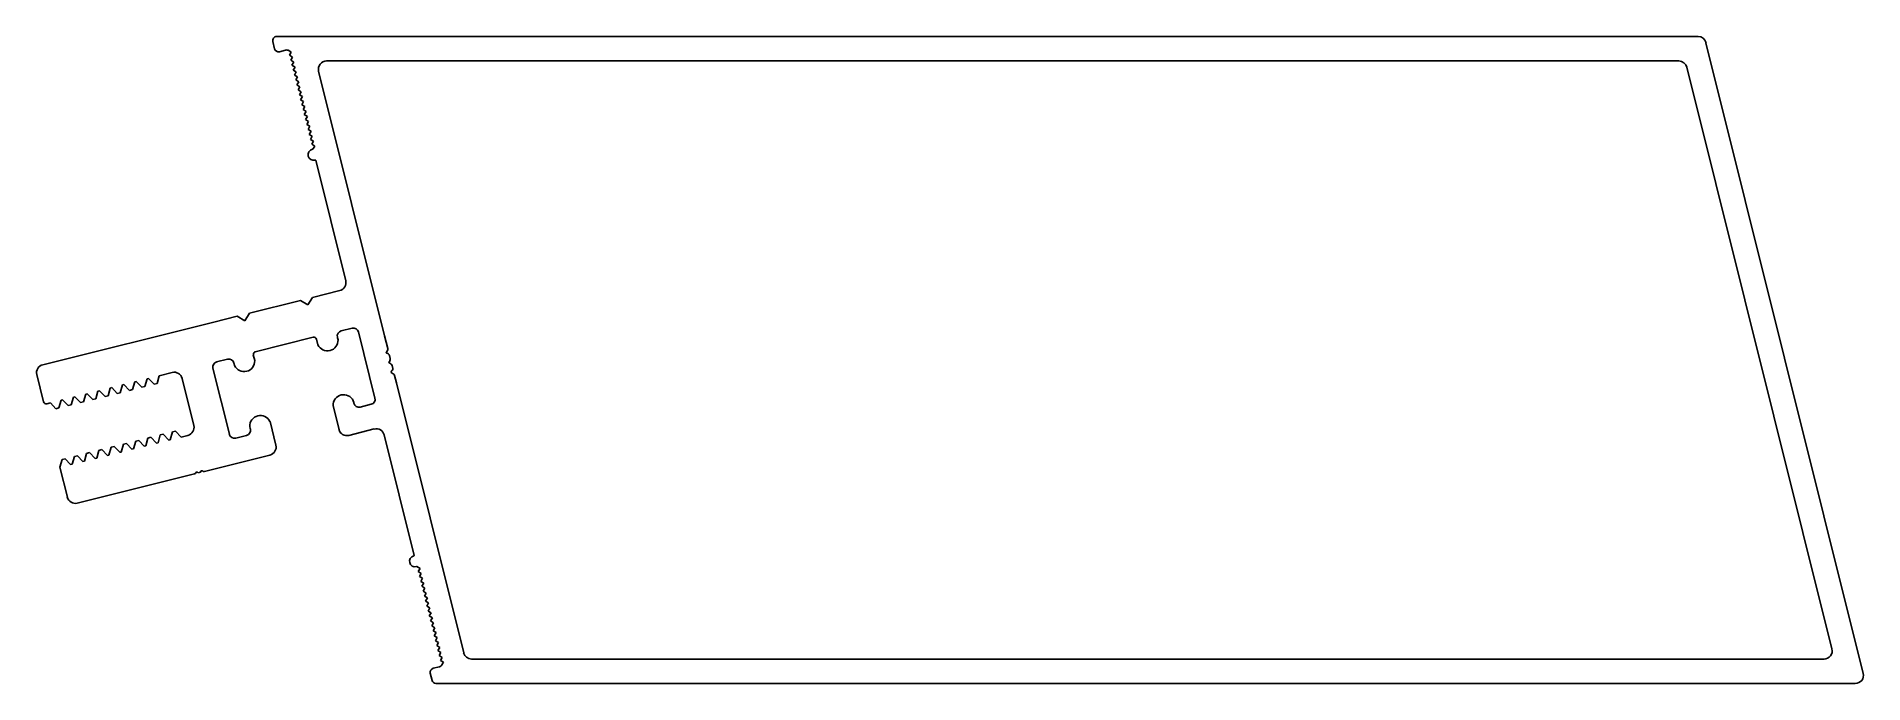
# Model space of a CAD drawing. Extents: x -97 to 82, y 3 to 66.
import ezdxf

# ---------------------------------------------------------------- set-up
doc = ezdxf.new("R2010")
doc.units = 0
doc.layers.get('0').update_dxf_attribs({"linetype": 'CONTINUOUS'})
doc.layers.add('1', color=7, linetype='CONTINUOUS')

msp = doc.modelspace()

# ---------------------------------------------------------------- linework, layer by layer
at = {"color": 7}
for p, q in [((-74.17, 65.51), (-74, 64.82)), ((65.73, 66.01), (-73.78, 66.01)), ((-73.51, 64.52), (-72.91, 64.68)), ((-72.61, 64.63), (-72.35, 64.47)), ((81.94, 3.5), (66.5, 65.4)), ((-72.35, 64.47), (-72.53, 64.17)), ((-72.53, 64.17), (-72.23, 63.99)), ((-72.23, 63.99), (-72.41, 63.69)), ((-72.41, 63.69), (-72.11, 63.5)), ((-72.11, 63.5), (-72.29, 63.2)), ((-72.29, 63.2), (-71.98, 63.02)), ((-71.98, 63.02), (-72.17, 62.72)), ((-72.17, 62.72), (-71.86, 62.53)), ((-71.86, 62.53), (-72.05, 62.23)), ((-72.05, 62.23), (-71.74, 62.05)), ((-71.74, 62.05), (-71.92, 61.75)), ((-71.92, 61.75), (-71.62, 61.56)), ((-71.62, 61.56), (-71.8, 61.26)), ((-71.8, 61.26), (-71.5, 61.08)), ((-71.5, 61.08), (-71.68, 60.78)), ((-71.68, 60.78), (-71.38, 60.59)), ((-71.38, 60.59), (-71.56, 60.29)), ((-71.56, 60.29), (-71.26, 60.11)), ((-71.26, 60.11), (-71.44, 59.81)), ((-71.44, 59.81), (-71.14, 59.62)), ((-71.14, 59.62), (-71.32, 59.32)), ((-71.32, 59.32), (-71.02, 59.14)), ((-71.02, 59.14), (-71.2, 58.84)), ((-71.2, 58.84), (-70.9, 58.65)), ((-70.9, 58.65), (-71.08, 58.35)), ((-71.08, 58.35), (-70.77, 58.17)), ((-70.77, 58.17), (-70.96, 57.86)), ((-70.96, 57.86), (-70.65, 57.68)), ((-70.65, 57.68), (-70.84, 57.38)), ((-70.84, 57.38), (-70.53, 57.2)), ((-70.53, 57.2), (-70.71, 56.89)), ((-70.71, 56.89), (-70.41, 56.71)), ((-70.41, 56.71), (-70.59, 56.41)), ((-70.59, 56.41), (-70.29, 56.23)), ((-70.29, 56.23), (-70.47, 55.92)), ((-70.47, 55.92), (-70.17, 55.74)), ((-70.17, 55.74), (-70.35, 55.44)), ((-70.68, 54.28), (-70.68, 54.27)), ((-70.35, 55.44), (-70.05, 55.26)), ((-70.23, 54.95), (-70.28, 54.94)), ((-70.05, 55.26), (-70.23, 54.95)), ((-70.01, 53.87), (-69.96, 53.89)), ((-69.96, 53.89), (-67.01, 42.04)), ((-71.46, 40.11), (-76.46, 38.86)), ((-70.72, 39.66), (-71.46, 40.11)), ((-70.27, 40.4), (-70.72, 39.66)), ((-67.59, 41.07), (-70.27, 40.4)), ((-79.97, 37.99), (-96.75, 33.8)), ((-77.66, 38.56), (-79.97, 37.99)), ((-76.91, 38.11), (-77.66, 38.56)), ((-76.46, 38.86), (-76.91, 38.11)), ((-75.9, 35.07), (-70.19, 36.5)), ((-69.88, 36.31), (-69.75, 35.76)), ((-67.81, 36.43), (-67.82, 36.5)), ((-67.76, 36.25), (-67.81, 36.43)), ((-67.45, 37.12), (-66.37, 37.38)), ((-65.76, 37.01), (-64.14, 30.53)), ((-79.68, 34.07), (-78.6, 34.34)), ((-75.94, 34.21), (-76.08, 34.77)), ((-97.33, 32.83), (-96.66, 30.14)), ((-86.73, 31.65), (-86.51, 32.41)), ((-86.51, 32.41), (-86.37, 32.45)), ((-86.37, 32.45), (-85.82, 31.88)), ((-85.53, 31.95), (-85.31, 32.72)), ((-85.31, 32.72), (-84.04, 33.03)), ((-83.07, 32.45), (-81.92, 27.83)), ((-78.43, 26.97), (-80.05, 33.45)), ((-77.98, 33.96), (-77.97, 33.9)), ((-77.97, 33.9), (-77.92, 33.72)), ((-93.96, 29.85), (-93.74, 30.61)), ((-93.74, 30.61), (-93.59, 30.65)), ((-93.59, 30.65), (-93.04, 30.08)), ((-92.75, 30.15), (-92.53, 30.91)), ((-92.53, 30.91), (-92.39, 30.95)), ((-92.39, 30.95), (-91.84, 30.38)), ((-91.55, 30.45), (-91.33, 31.21)), ((-91.33, 31.21), (-91.18, 31.25)), ((-91.18, 31.25), (-90.63, 30.68)), ((-90.63, 30.68), (-90.34, 30.75)), ((-90.34, 30.75), (-90.12, 31.51)), ((-90.12, 31.51), (-89.98, 31.55)), ((-89.98, 31.55), (-89.43, 30.98)), ((-89.43, 30.98), (-89.14, 31.05)), ((-89.14, 31.05), (-88.92, 31.81)), ((-88.92, 31.81), (-88.78, 31.85)), ((-88.78, 31.85), (-88.23, 31.28)), ((-88.23, 31.28), (-87.93, 31.35)), ((-87.93, 31.35), (-87.72, 32.11)), ((-87.72, 32.11), (-87.57, 32.15)), ((-87.57, 32.15), (-87.02, 31.58)), ((-87.02, 31.58), (-86.73, 31.65)), ((-85.82, 31.88), (-85.53, 31.95)), ((-96.36, 29.96), (-96, 30.05)), ((-96, 30.05), (-95.45, 29.48)), ((-95.45, 29.48), (-95.16, 29.55)), ((-95.16, 29.55), (-94.94, 30.31)), ((-94.94, 30.31), (-94.8, 30.35)), ((-94.8, 30.35), (-94.25, 29.78)), ((-94.25, 29.78), (-93.96, 29.85)), ((-93.04, 30.08), (-92.75, 30.15)), ((-91.84, 30.38), (-91.55, 30.45)), ((-68.25, 29.77), (-67.67, 27.45)), ((-66.22, 30.08), (-66.27, 30.26)), ((-66.21, 30.02), (-66.22, 30.08)), ((-64.51, 29.91), (-65.59, 29.64)), ((-84.92, 26.97), (-85.21, 26.9)), ((-84.37, 26.4), (-84.92, 26.97)), ((-84.01, 27.2), (-84.23, 26.44)), ((-83.72, 27.27), (-84.01, 27.2)), ((-83.17, 26.7), (-83.72, 27.27)), ((-76.43, 27.73), (-76.38, 27.55)), ((-76.38, 27.55), (-76.37, 27.48)), ((-73.87, 25.9), (-74.44, 28.22)), ((-66.7, 26.86), (-64.21, 27.49)), ((-63.24, 26.9), (-60.28, 15.06)), ((-92.15, 25.17), (-92.44, 25.09)), ((-91.6, 24.6), (-92.15, 25.17)), ((-91.24, 25.39), (-91.45, 24.63)), ((-90.94, 25.47), (-91.24, 25.39)), ((-90.39, 24.9), (-90.94, 25.47)), ((-90.03, 25.69), (-90.25, 24.93)), ((-89.74, 25.77), (-90.03, 25.69)), ((-89.19, 25.2), (-89.74, 25.77)), ((-89.05, 25.23), (-89.19, 25.2)), ((-88.83, 26), (-89.05, 25.23)), ((-88.54, 26.07), (-88.83, 26)), ((-87.99, 25.5), (-88.54, 26.07)), ((-87.84, 25.54), (-87.99, 25.5)), ((-87.62, 26.3), (-87.84, 25.54)), ((-87.33, 26.37), (-87.62, 26.3)), ((-86.78, 25.8), (-87.33, 26.37)), ((-86.64, 25.84), (-86.78, 25.8)), ((-86.42, 26.6), (-86.64, 25.84)), ((-86.13, 26.67), (-86.42, 26.6)), ((-85.58, 26.1), (-86.13, 26.67)), ((-85.43, 26.14), (-85.58, 26.1)), ((-85.21, 26.9), (-85.43, 26.14)), ((-84.23, 26.44), (-84.37, 26.4)), ((-82.5, 26.86), (-83.17, 26.7)), ((-76.74, 26.86), (-77.81, 26.6)), ((-94.85, 24.49), (-95.07, 23.73)), ((-95.07, 23.73), (-94.33, 20.8)), ((-94.56, 24.57), (-94.85, 24.49)), ((-94.01, 24), (-94.56, 24.57)), ((-93.86, 24.03), (-94.01, 24)), ((-93.64, 24.79), (-93.86, 24.03)), ((-93.35, 24.87), (-93.64, 24.79)), ((-92.8, 24.3), (-93.35, 24.87)), ((-92.66, 24.33), (-92.8, 24.3)), ((-92.44, 25.09), (-92.66, 24.33)), ((-91.45, 24.63), (-91.6, 24.6)), ((-90.25, 24.93), (-90.39, 24.9)), ((-81, 23.3), (-80.88, 23.33)), ((-80.88, 23.33), (-74.45, 24.93)), ((-93.36, 20.22), (-81.86, 23.08)), ((-81.86, 23.08), (-81.74, 23.11)), ((-81.5, 23.17), (-81.25, 23.24)), ((-60.73, 14.38), (-60.73, 14.38)), ((-60.28, 15.06), (-60.33, 15.04)), ((-60.07, 13.98), (-60.02, 13.99)), ((-60.02, 13.99), (-59.71, 13.81)), ((-59.71, 13.81), (-59.9, 13.5)), ((-59.9, 13.5), (-59.59, 13.32)), ((-59.59, 13.32), (-59.78, 13.02)), ((-59.78, 13.02), (-59.47, 12.84)), ((-59.47, 12.84), (-59.65, 12.53)), ((-59.65, 12.53), (-59.35, 12.35)), ((-59.35, 12.35), (-59.53, 12.05)), ((-59.53, 12.05), (-59.23, 11.87)), ((-59.23, 11.87), (-59.41, 11.56)), ((-59.41, 11.56), (-59.11, 11.38)), ((-59.11, 11.38), (-59.29, 11.08)), ((-59.29, 11.08), (-58.99, 10.9)), ((-58.99, 10.9), (-59.17, 10.59)), ((-59.17, 10.59), (-58.87, 10.41)), ((-58.87, 10.41), (-59.05, 10.11)), ((-59.05, 10.11), (-58.75, 9.93)), ((-58.75, 9.93), (-58.93, 9.62)), ((-58.93, 9.62), (-58.63, 9.44)), ((-58.63, 9.44), (-58.81, 9.14)), ((-58.81, 9.14), (-58.5, 8.95)), ((-58.5, 8.95), (-58.69, 8.65)), ((-58.69, 8.65), (-58.38, 8.47)), ((-58.38, 8.47), (-58.57, 8.17)), ((-58.57, 8.17), (-58.26, 7.98)), ((-58.26, 7.98), (-58.44, 7.68)), ((-58.44, 7.68), (-58.14, 7.5)), ((-58.14, 7.5), (-58.32, 7.2)), ((-58.32, 7.2), (-58.02, 7.01)), ((-58.02, 7.01), (-58.2, 6.71)), ((-58.2, 6.71), (-57.9, 6.53)), ((-57.9, 6.53), (-58.08, 6.23)), ((-58.08, 6.23), (-57.78, 6.04)), ((-57.78, 6.04), (-57.96, 5.74)), ((-57.96, 5.74), (-57.66, 5.56)), ((-57.66, 5.56), (-57.84, 5.26)), ((-57.82, 4.15), (-58.42, 4)), ((-57.84, 5.26), (-57.54, 5.07)), ((-57.54, 5.07), (-57.72, 4.77)), ((-57.72, 4.77), (-57.42, 4.59)), ((-57.42, 4.59), (-57.57, 4.33)), ((-58.71, 3.51), (-58.54, 2.81)), ((-58.15, 2.51), (81.16, 2.51))]:
    msp.add_line(p, q, dxfattribs=at)
for centre, radius, start, end in [((-73.78, 65.61), 0.4, 90, 194), ((-73.61, 64.91), 0.4, 194, 284), ((-72.81, 64.29), 0.4, 59, 104), ((65.73, 65.21), 0.8, 14, 90), ((-70.15, 54.41), 0.55, 104, 194), ((-70.15, 54.41), 0.549, 194, 284), ((-67.79, 41.85), 0.8, 284, 14), ((-70.13, 36.25), 0.25, 14, 104), ((-68.8, 36.2), 1.04, 205.235, 2.765), ((-67.33, 36.62), 0.511, 104, 194), ((-66.25, 36.89), 0.508, 14, 104), ((-78.48, 33.84), 0.511, 14, 104), ((-76.98, 34.16), 1.04, 205.235, 2.765), ((-75.83, 34.83), 0.25, 104, 194), ((-96.56, 33.02), 0.8, 104, 194), ((-83.85, 32.26), 0.8, 14, 104), ((-79.55, 33.57), 0.511, 104, 194), ((-67.21, 29.82), 1.04, 25.235, 182.765), ((-64.63, 30.41), 0.508, 284, 14), ((-96.42, 30.2), 0.25, 194, 284), ((-75.39, 27.78), 1.04, 25.235, 182.765), ((-65.71, 30.14), 0.511, 194, 284), ((-82.7, 27.64), 0.8, 284, 14), ((-77.94, 27.09), 0.511, 194, 284), ((-76.86, 27.36), 0.511, 284, 14), ((-66.9, 27.64), 0.8, 194, 284), ((-64.01, 26.71), 0.8, 14, 104), ((-74.64, 25.71), 0.8, 284, 14), ((-81.13, 23.27), 0.127, 14, 194), ((-81.62, 23.14), 0.127, 14, 194), ((-93.56, 20.99), 0.8, 194, 284), ((-60.2, 14.51), 0.549, 104, 194), ((-60.2, 14.51), 0.549, 194, 284), ((-58.33, 3.61), 0.4, 104, 194), ((-57.91, 4.54), 0.4, 284, 329), ((-58.15, 2.91), 0.4, 194, 270.0016), ((81.16, 3.31), 0.8, 270, 14)]:
    msp.add_arc(centre, radius, start, end, dxfattribs=at)
at = {"layer": '1', "color": 7, "linetype": 'CONTINUOUS'}
for p, q in [((-68.89, 63.61), (63.85, 63.61)), ((64.63, 63), (78.86, 5.9)), ((-63.19, 36.62), (-69.67, 62.62)), ((-62.88, 35.38), (-63.19, 36.62)), ((-63.03, 34.98), (-62.91, 35.19)), ((-62.82, 34.85), (-63.03, 34.97)), ((-62.79, 34.01), (-62.66, 34.22)), ((-62.64, 34.41), (-62.71, 34.69)), ((-62.58, 33.88), (-62.79, 34)), ((-62.34, 32.91), (-62.54, 33.03)), ((-62.39, 33.44), (-62.46, 33.72)), ((-62.46, 33.72), (-62.39, 33.44)), ((-62.39, 33.44), (-62.46, 33.72)), ((-62.46, 33.72), (-62.39, 33.44)), ((-62.39, 33.44), (-62.46, 33.72)), ((-62.04, 32.02), (-62.22, 32.75)), ((-62.22, 32.75), (-62.22, 32.75)), ((-55.43, 5.52), (-62.04, 32.02)), ((78.09, 4.91), (-54.66, 4.91))]:
    msp.add_line(p, q, dxfattribs=at)
for centre, radius, start, end in [((-68.89, 62.81), 0.8, 90, 194), ((63.85, 62.81), 0.8, 14, 90), ((-63.02, 34.98), 0.008, 149, 239), ((-63.12, 35.32), 0.25, 329, 14), ((-62.95, 34.63), 0.25, 14, 59), ((-62.88, 34.35), 0.25, 329, 14), ((-62.78, 34.01), 0.008, 149, 239), ((-62.71, 33.66), 0.25, 14, 59), ((-62.37, 33.08), 0.177, 105.8328, 195.8328), ((-62.64, 33.38), 0.25, 329, 14), ((-62.47, 32.69), 0.25, 14, 59), ((-54.66, 5.71), 0.8, 194, 270), ((78.09, 5.71), 0.8, 270, 14)]:
    msp.add_arc(centre, radius, start, end, dxfattribs=at)

doc.saveas('drawing.dxf')
